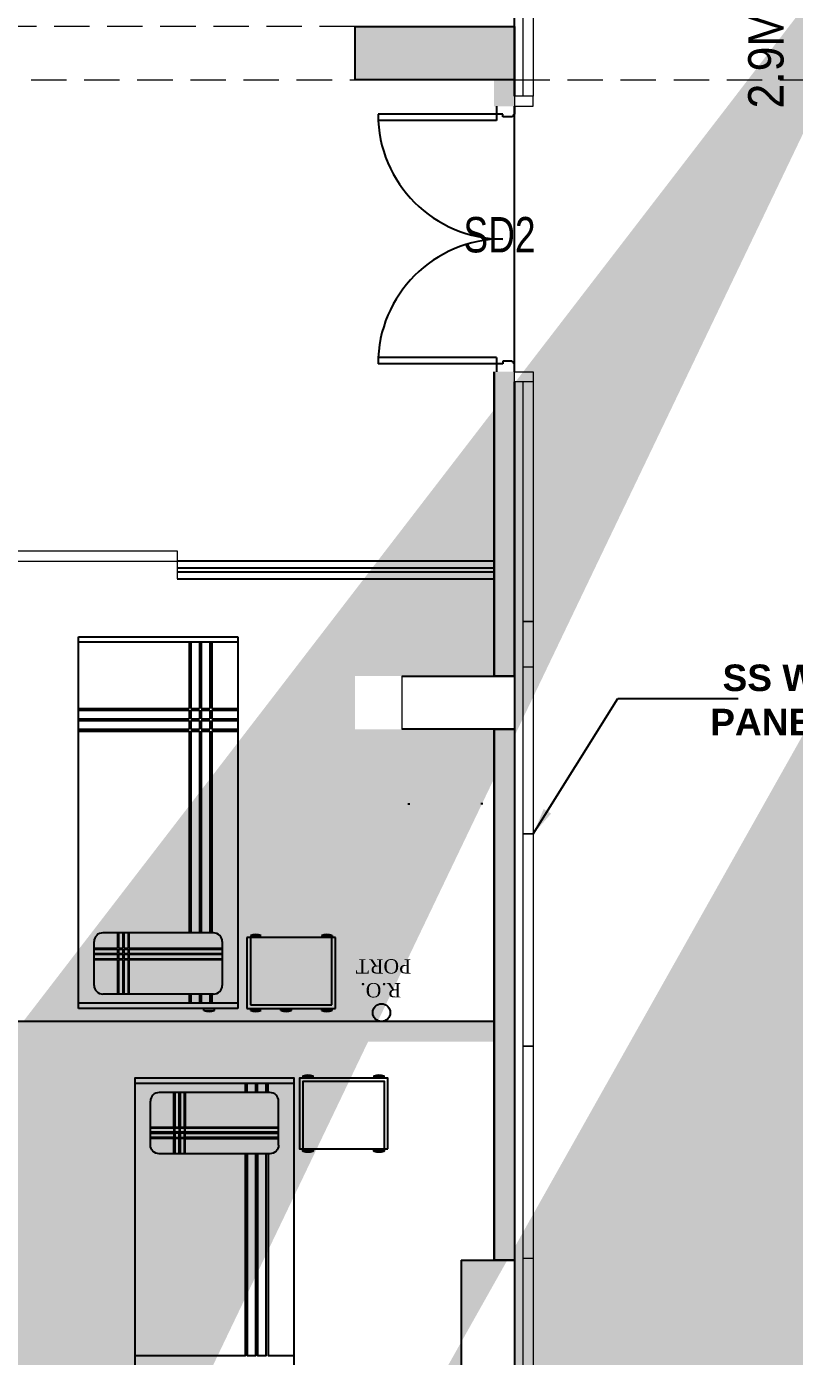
# Model space of a CAD drawing. Extents: x 11034434 to 11724204, y -4674497 to -3911811.
# Drawn here: x 11294695 to 11299033, y -4637256 to -4629742 of the extents above; entities that cross this region are included whole.
import ezdxf

# ---------------------------------------------------------------- set-up
doc = ezdxf.new("R2010")
doc.units = 0
doc.header["$MEASUREMENT"] = 0
doc.linetypes.add('HIDDEN', pattern=[0.375, 0.25, -0.125])
doc.layers.get('0').update_dxf_attribs({"color": 251, "linetype": 'CONTINUOUS'})
for name, color, linetype, lineweight in [('0.0', 251, 'CONTINUOUS', 0), ('OT TEXT', 251, 'CONTINUOUS', 5), ('WALL PANEL', 7, 'CONTINUOUS', 15)]:
    doc.layers.add(name, color=color, linetype=linetype, lineweight=lineweight)
for name, color, linetype in [('BEAM', 251, 'CONTINUOUS'), ('dim ref', 251, 'CONTINUOUS'), ('HATCH', 251, 'CONTINUOUS'), ('HS', 251, 'CONTINUOUS')]:
    doc.layers.add(name, color=color, linetype=linetype)
doc.styles.add('0_RM-NM', font='arial.ttf')
doc.styles.add('ARIAL', font='arial.ttf', dxfattribs={"width": 0.75})
doc.styles.get("Standard").update_dxf_attribs({"font": 'arial.ttf'})
doc.styles.add('style3', font='arialbd.ttf')
doc.dimstyles.new('Scale 50', dxfattribs={"dimscale": 0, "dimtxt": 150, "dimasz": 150, "dimexe": 0, "dimexo": 50, "dimgap": 0, "dimtad": 0, "dimtoh": 1, "dimdec": 0, "dimzin": 0, "dimdsep": 46, "dimtxsty": '0_RM-NM', "dimcen": 0, "dimdle": 100, "dimclrd": 204, "dimclre": 212, "dimclrt": 224, "dimadec": 0, "dimazin": 0, "dimtfac": 1, "dimtdec": 0, "dimtofl": 0, "dimtmove": 1, "dimatfit": 3, "dimfxl": 1, "dimtolj": 1, "dimtzin": 0, "dimlwe": -1, "dimarcsym": 0})

msp = doc.modelspace()

# ---------------------------------------------------------------- hatches: boundary and pattern name
at = {"layer": 'HATCH', "ltscale": 500}
h = msp.add_hatch(color=251, dxfattribs=at)
h.dxf.hatch_style = 1
h.paths.add_polyline_path([(11284390.7, -4648802), (11284690.7, -4648802), (11284690.7, -4649702), (11284390.7, -4649702)])
h.paths.add_polyline_path([(11327800.7, -4652667), (11328700.7, -4652667), (11328700.7, -4652967), (11327800.7, -4652967)])
h.paths.add_polyline_path([(11302215.7, -4658732), (11302515.7, -4658732), (11302515.7, -4659632), (11302215.7, -4659632)])
h.paths.add_polyline_path([(11324600.7, -4658732), (11325200.7, -4658732), (11325200.7, -4659032), (11324600.7, -4659032)])
h.paths.add_polyline_path([(11280960.7, -4640612), (11281710.7, -4640612), (11281710.7, -4640912), (11280960.7, -4640912)])
h.paths.add_polyline_path([(11280960.7, -4644142), (11281860.7, -4644142), (11281860.7, -4644442), (11280960.7, -4644442)])
h.paths.add_polyline_path([(11317942.4, -4658632), (11318770.7, -4658632), (11318770.7, -4658932), (11317942.4, -4658932)])
h.paths.add_polyline_path([(11294185.7, -4658032), (11294485.7, -4658032), (11294485.7, -4658932), (11294185.7, -4658932)])
h.paths.add_polyline_path([(11288015.7, -4658182), (11288315.7, -4658182), (11288315.7, -4658932), (11288015.7, -4658932)])
h.paths.add_polyline_path([(11287690.7, -4658957), (11287990.7, -4658957), (11287990.7, -4659707), (11287690.7, -4659707)])
h.paths.add_polyline_path([(11280960.7, -4629742), (11281710.7, -4629742), (11281710.7, -4630042), (11280960.7, -4630042)])
h.paths.add_polyline_path([(11327800.7, -4629742), (11328700.7, -4629742), (11328700.7, -4630042), (11327800.7, -4630042)])
h.paths.add_polyline_path([(11280860.7, -4648802), (11281160.7, -4648802), (11281160.7, -4649702), (11280860.7, -4649702)])
h.paths.add_polyline_path([(11287690.7, -4658182), (11287990.7, -4658182), (11287990.7, -4658932), (11287690.7, -4658932)])
h.paths.add_polyline_path([(11327700.7, -4616012), (11328000.7, -4616012), (11328000.7, -4615033.7), (11327700.7, -4615033.7)])
h.paths.add_polyline_path([(11280960.7, -4637012), (11281710.7, -4637012), (11281710.7, -4637312), (11280960.7, -4637312)])
h.paths.add_polyline_path([(11309415.7, -4658732), (11309715.7, -4658732), (11309715.7, -4659632), (11309415.7, -4659632)])
h.paths.add_polyline_path([(11327800.7, -4609782), (11328700.7, -4609782), (11328700.7, -4610082), (11327800.7, -4610082)])
h.paths.add_polyline_path([(11327800.7, -4626142), (11328700.7, -4626142), (11328700.7, -4626442), (11327800.7, -4626442)])
h.paths.add_polyline_path([(11280960.7, -4633412), (11281710.7, -4633412), (11281710.7, -4633712), (11280960.7, -4633712)])
h.paths.add_polyline_path([(11313015.7, -4652702), (11313315.7, -4652702), (11313315.7, -4653602), (11313015.7, -4653602)])
h.paths.add_polyline_path([(11327800.7, -4633412), (11328700.7, -4633412), (11328700.7, -4633712), (11327800.7, -4633712)])
h.paths.add_polyline_path([(11286005.7, -4619012), (11286305.7, -4619012), (11286305.7, -4619612), (11286005.7, -4619612)])
h.paths.add_polyline_path([(11280960.7, -4619012), (11281860.7, -4619012), (11281860.7, -4619312), (11280960.7, -4619312)])
h.paths.add_polyline_path([(11327800.7, -4619012), (11328600.7, -4619012), (11328600.7, -4619312), (11327800.7, -4619312)])
h.paths.add_polyline_path([(11324600.7, -4647742), (11325299.6, -4647742), (11325299.6, -4648042), (11324600.7, -4648042)])
h.paths.add_polyline_path([(11321770.7, -4658632), (11322598.9, -4658632), (11322598.9, -4658932), (11321770.7, -4658932)])
h.paths.add_polyline_path([(11327800.7, -4640612), (11328700.7, -4640612), (11328700.7, -4640912), (11327800.7, -4640912)])
h.paths.add_polyline_path([(11286005.7, -4615412), (11286305.7, -4615412), (11286305.7, -4616012), (11286005.7, -4616012)])
h.paths.add_polyline_path([(11286330.7, -4615412), (11286630.7, -4615412), (11286630.7, -4616012), (11286330.7, -4616012)])
h.paths.add_polyline_path([(11282340.7, -4615112), (11282640.7, -4615112), (11282640.7, -4616012), (11282340.7, -4616012)])
h.paths.add_polyline_path([(11327800.7, -4658632), (11328700.7, -4658632), (11328700.7, -4658932), (11327800.7, -4658932)])
h.paths.add_polyline_path([(11300450.7, -4607482), (11300750.7, -4607482), (11300750.7, -4608382), (11300450.7, -4608382)])
h.paths.add_polyline_path([(11306480.7, -4607482), (11306780.7, -4607482), (11306780.7, -4608382), (11306480.7, -4608382)])
h.paths.add_polyline_path([(11284390.7, -4658182), (11284690.7, -4658182), (11284690.7, -4658932), (11284390.7, -4658932)])
h.paths.add_polyline_path([(11286330.7, -4619012), (11286630.7, -4619012), (11286630.7, -4619612), (11286330.7, -4619612)])
h.paths.add_polyline_path([(11297150.7, -4607482), (11297450.7, -4607482), (11297450.7, -4608382), (11297150.7, -4608382)])
h.paths.add_polyline_path([(11282340.7, -4609232), (11282640.7, -4609232), (11282640.7, -4609982), (11282340.7, -4609982)])
h.paths.add_polyline_path([(11286005.7, -4622612), (11286305.7, -4622612), (11286305.7, -4623212), (11286005.7, -4623212)])
h.paths.add_polyline_path([(11286330.7, -4623212), (11286630.7, -4623212), (11286630.7, -4622612), (11286330.7, -4622612)])
h.paths.add_polyline_path([(11284390.7, -4643692), (11284690.7, -4643692), (11284690.7, -4644442), (11284390.7, -4644442)])
h.paths.add_polyline_path([(11286005.7, -4609232), (11286305.7, -4609232), (11286305.7, -4609982), (11286005.7, -4609982)])
h.paths.add_polyline_path([(11283940.7, -4658957), (11284690.7, -4658957), (11284690.7, -4659257), (11283940.7, -4659257)])
h.paths.add_polyline_path([(11313015.7, -4658732), (11313315.7, -4658732), (11313315.7, -4659632), (11313015.7, -4659632)])
h.paths.add_polyline_path([(11284390.7, -4652702), (11284690.7, -4652702), (11284690.7, -4653452), (11284390.7, -4653452)])
h.paths.add_polyline_path([(11305815.7, -4658732), (11306115.7, -4658732), (11306115.7, -4659632), (11305815.7, -4659632)])
h.paths.add_polyline_path([(11327800.7, -4622612), (11328700.7, -4622612), (11328700.7, -4622912), (11327800.7, -4622912)])
h.paths.add_polyline_path([(11280960.7, -4626142), (11281710.7, -4626142), (11281710.7, -4626442), (11280960.7, -4626442)])
h.paths.add_polyline_path([(11321770.7, -4658957), (11322370.7, -4658957), (11322370.7, -4659257), (11321770.7, -4659257)])
h.paths.add_polyline_path([(11280685.7, -4658957), (11281435.7, -4658957), (11281435.7, -4659257), (11280685.7, -4659257)])
h.paths.add_polyline_path([(11318170.7, -4658957), (11318770.7, -4658957), (11318770.7, -4659257), (11318170.7, -4659257)])
h.paths.add_polyline_path([(11281860.7, -4622612), (11280960.7, -4622612), (11280960.7, -4622912), (11281860.7, -4622912)])
h.paths.add_polyline_path([(11294185.7, -4652702), (11294485.7, -4652702), (11294485.7, -4653602), (11294185.7, -4653602)])
h.paths.add_polyline_path([(11298615.7, -4658732), (11298915.7, -4658732), (11298915.7, -4659632), (11298615.7, -4659632)])
h.paths.add_polyline_path([(11318470.7, -4652702), (11318770.7, -4652702), (11318770.7, -4653602), (11318470.7, -4653602)])
h.paths.add_polyline_path([(11327800.7, -4644142), (11328700.7, -4644142), (11328700.7, -4644442), (11327800.7, -4644442)])
h.paths.add_polyline_path([(11327800.7, -4649402), (11328778.9, -4649402), (11328778.9, -4649702), (11327800.7, -4649702)])
h.paths.add_polyline_path([(11288760.7, -4609082), (11289060.7, -4609082), (11289060.7, -4609982), (11288760.7, -4609982)])
edge = h.paths.add_edge_path()
edge.add_line((11309265.7, -4609082), (11309265.7, -4609982))
edge.add_line((11321770.7, -4649702), (11322748.9, -4649702))
edge.add_line((11287690.7, -4643692), (11287690.7, -4644442))
edge.add_line((11309565.7, -4616012), (11309565.7, -4615112))
edge.add_line((11287990.7, -4653452), (11287990.7, -4652702))
edge.add_line((11288015.7, -4652702), (11288015.7, -4653452))
h.paths.add_polyline_path([(11306480.7, -4649402), (11307380.7, -4649402), (11307380.7, -4649702), (11306480.7, -4649702)], flags=17)
h.paths.add_polyline_path([(11291120.7, -4648802), (11291420.7, -4648802), (11291420.7, -4649702), (11291120.7, -4649702)], flags=17)
h.paths.add_polyline_path([(11288015.7, -4648952), (11288315.7, -4648952), (11288315.7, -4649702), (11288015.7, -4649702)], flags=17)
h.paths.add_polyline_path([(11288015.7, -4652702), (11288315.7, -4652702), (11288315.7, -4653452), (11288015.7, -4653452)], flags=17)
h.paths.add_polyline_path([(11296472.4, -4649402), (11297450.7, -4649402), (11297450.7, -4649702), (11296472.4, -4649702)], flags=17)
h.paths.add_polyline_path([(11298276.5, -4652702), (11299254.8, -4652702), (11299254.8, -4653002), (11298276.5, -4653002)], flags=17)
h.paths.add_polyline_path([(11311840.7, -4649402), (11312740.7, -4649402), (11312740.7, -4649702), (11311840.7, -4649702)], flags=17)
h.paths.add_polyline_path([(11300450.7, -4649402), (11301428.9, -4649402), (11301428.9, -4649702), (11300450.7, -4649702)], flags=17)
h.paths.add_polyline_path([(11317870.7, -4649402), (11318770.7, -4649402), (11318770.7, -4649702), (11317870.7, -4649702)], flags=17)
h.paths.add_polyline_path([(11287690.7, -4648952), (11287990.7, -4648952), (11287990.7, -4649702), (11287690.7, -4649702)], flags=17)
h.paths.add_polyline_path([(11287690.7, -4652702), (11287990.7, -4652702), (11287990.7, -4653452), (11287690.7, -4653452)], flags=17)
h.paths.add_polyline_path([(11311840.7, -4622612), (11312740.7, -4622612), (11312740.7, -4622912), (11311840.7, -4622912)], flags=17)
h.paths.add_polyline_path([(11306480.7, -4615412), (11306780.7, -4615412), (11306780.7, -4616012), (11306480.7, -4616012)], flags=16)
h.paths.add_polyline_path([(11306480.7, -4629742), (11307380.7, -4629742), (11307380.7, -4630042), (11306480.7, -4630042)], flags=17)
h.paths.add_polyline_path([(11303250.7, -4613552), (11303850.7, -4613552), (11303850.7, -4613852), (11303250.7, -4613852)], flags=17)
h.paths.add_polyline_path([(11303250.7, -4615712), (11303850.7, -4615712), (11303850.7, -4616012), (11303250.7, -4616012)], flags=16)
h.paths.add_polyline_path([(11311840.7, -4644142), (11312740.7, -4644142), (11312740.7, -4644442), (11311840.7, -4644442)], flags=17)
h.paths.add_polyline_path([(11287690.7, -4643692), (11287990.7, -4643692), (11287990.7, -4644442), (11287690.7, -4644442)], flags=17)
h.paths.add_polyline_path([(11297450.7, -4633712), (11296550.7, -4633712), (11296550.7, -4633412), (11297450.7, -4633412)], flags=17)
h.paths.add_polyline_path([(11290520.7, -4640612), (11291420.7, -4640612), (11291420.7, -4640912), (11290520.7, -4640912)], flags=17)
h.paths.add_polyline_path([(11297150.7, -4643842), (11297450.7, -4643842), (11297450.7, -4644742), (11297150.7, -4644742)], flags=17)
h.paths.add_polyline_path([(11290520.7, -4644142), (11291420.7, -4644142), (11291420.7, -4644442), (11290520.7, -4644442)], flags=17)
h.paths.add_polyline_path([(11306480.7, -4640612), (11307380.7, -4640612), (11307380.7, -4640912), (11306480.7, -4640912)], flags=17)
h.paths.add_polyline_path([(11288015.7, -4643692), (11288315.7, -4643692), (11288315.7, -4644442), (11288015.7, -4644442)], flags=17)
h.paths.add_polyline_path([(11290520.7, -4637012), (11291420.7, -4637012), (11291420.7, -4637312), (11290520.7, -4637312)], flags=17)
h.paths.add_polyline_path([(11311840.7, -4626142), (11312740.7, -4626142), (11312740.7, -4626442), (11311840.7, -4626442)], flags=17)
h.paths.add_polyline_path([(11311840.7, -4637012), (11312740.7, -4637012), (11312740.7, -4637312), (11311840.7, -4637312)], flags=17)
h.paths.add_polyline_path([(11311840.7, -4633412), (11312740.7, -4633412), (11312740.7, -4633712), (11311840.7, -4633712)], flags=17)
h.paths.add_polyline_path([(11315340.7, -4647742), (11315940.7, -4647742), (11315940.7, -4648042), (11315340.7, -4648042)], flags=17)
h.paths.add_polyline_path([(11321770.7, -4629742), (11322670.7, -4629742), (11322670.7, -4630042), (11321770.7, -4630042)], flags=17)
h.paths.add_polyline_path([(11317870.7, -4629742), (11318770.7, -4629742), (11318770.7, -4630042), (11317870.7, -4630042)], flags=17)
h.paths.add_polyline_path([(11300450.7, -4636712), (11300750.7, -4636712), (11300750.7, -4637612), (11300450.7, -4637612)], flags=17)
h.paths.add_polyline_path([(11306480.7, -4637012), (11307380.7, -4637012), (11307380.7, -4637312), (11306480.7, -4637312)], flags=17)
h.paths.add_polyline_path([(11321770.7, -4649402), (11322748.9, -4649402), (11322748.9, -4649702), (11321770.7, -4649702)], flags=17)
h.paths.add_polyline_path([(11297150.7, -4636712), (11297450.7, -4636712), (11297450.7, -4637612), (11297150.7, -4637612)], flags=17)
h.paths.add_polyline_path([(11318470.7, -4636712), (11318770.7, -4636712), (11318770.7, -4637612), (11318470.7, -4637612)], flags=17)
h.paths.add_polyline_path([(11300450.7, -4629742), (11301350.7, -4629742), (11301350.7, -4630042), (11300450.7, -4630042)], flags=17)
h.paths.add_polyline_path([(11313568.2, -4615712), (11314468.2, -4615712), (11314468.2, -4616012), (11313568.2, -4616012)], flags=17)
h.paths.add_polyline_path([(11317870.7, -4615712), (11318770.7, -4615712), (11318770.7, -4616012), (11317870.7, -4616012)], flags=17)
h.paths.add_polyline_path([(11321770.7, -4615712), (11322670.7, -4615712), (11322670.7, -4616012), (11321770.7, -4616012)], flags=17)
h.paths.add_polyline_path([(11306480.7, -4633412), (11307380.7, -4633412), (11307380.7, -4633712), (11306480.7, -4633712)], flags=17)
h.paths.add_polyline_path([(11300450.7, -4633412), (11301350.7, -4633412), (11301350.7, -4633712), (11300450.7, -4633712)], flags=17)
h.paths.add_polyline_path([(11294020.7, -4647742), (11294620.7, -4647742), (11294620.7, -4648042), (11294020.7, -4648042)], flags=17)
h.paths.add_polyline_path([(11306480.7, -4622612), (11307380.7, -4622612), (11307380.7, -4622912), (11306480.7, -4622912)], flags=17)
h.paths.add_polyline_path([(11290520.7, -4633412), (11291420.7, -4633412), (11291420.7, -4633712), (11290520.7, -4633712)], flags=17)
h.paths.add_polyline_path([(11321770.7, -4633412), (11322670.7, -4633412), (11322670.7, -4633712), (11321770.7, -4633712)], flags=17)
h.paths.add_polyline_path([(11317870.7, -4633412), (11318770.7, -4633412), (11318770.7, -4633712), (11317870.7, -4633712)], flags=17)
h.paths.add_polyline_path([(11321770.7, -4636712), (11322070.7, -4636712), (11322070.7, -4637612), (11321770.7, -4637612)], flags=17)
h.paths.add_polyline_path([(11300450.7, -4640312), (11300750.7, -4640312), (11300750.7, -4641212), (11300450.7, -4641212)], flags=17)
h.paths.add_polyline_path([(11321770.7, -4643842), (11322070.7, -4643842), (11322070.7, -4644742), (11321770.7, -4644742)], flags=17)
h.paths.add_polyline_path([(11306480.7, -4626142), (11307380.7, -4626142), (11307380.7, -4626442), (11306480.7, -4626442)], flags=17)
h.paths.add_polyline_path([(11318470.7, -4625842), (11318770.7, -4625842), (11318770.7, -4626742), (11318470.7, -4626742)], flags=17)
h.paths.add_polyline_path([(11321770.7, -4625842), (11322070.7, -4625842), (11322070.7, -4626742), (11321770.7, -4626742)], flags=17)
h.paths.add_polyline_path([(11296550.7, -4629742), (11297450.7, -4629742), (11297450.7, -4630042), (11296550.7, -4630042)], flags=17)
h.paths.add_polyline_path([(11311645.4, -4629741.8), (11312740.7, -4629742), (11312740.7, -4630042), (11311645.4, -4630041.8)], flags=17)
h.paths.add_polyline_path([(11290520.7, -4629742), (11291420.7, -4629742), (11291420.7, -4630042), (11290520.7, -4630042)], flags=17)
h.paths.add_polyline_path([(11305476.5, -4652702), (11306454.8, -4652702), (11306454.8, -4653002), (11305476.5, -4653002)], flags=17)
h.paths.add_polyline_path([(11297150.7, -4640312), (11297450.7, -4640312), (11297450.7, -4641212), (11297150.7, -4641212)], flags=17)
h.paths.add_polyline_path([(11293005.7, -4609982), (11293305.7, -4609982), (11293305.7, -4609182), (11293005.7, -4609182)], flags=17)
h.paths.add_polyline_path([(11321770.7, -4622312), (11322070.7, -4622312), (11322070.7, -4623212), (11321770.7, -4623212)], flags=17)
h.paths.add_polyline_path([(11297150.7, -4612952), (11297450.7, -4612952), (11297450.7, -4613852), (11297150.7, -4613852)], flags=17)
h.paths.add_polyline_path([(11311840.7, -4619012), (11312740.7, -4619012), (11312740.7, -4619312), (11311840.7, -4619312)], flags=17)
h.paths.add_polyline_path([(11306480.7, -4612952), (11306780.7, -4612952), (11306780.7, -4613852), (11306480.7, -4613852)], flags=17)
h.paths.add_polyline_path([(11293005.7, -4615112), (11293305.7, -4615112), (11293305.7, -4616012), (11293005.7, -4616012)], flags=17)
h.paths.add_polyline_path([(11309265.7, -4615112), (11309565.7, -4615112), (11309565.7, -4616012), (11309265.7, -4616012)], flags=16)
h.paths.add_polyline_path([(11290520.7, -4619012), (11291420.7, -4619012), (11291420.7, -4619312), (11290520.7, -4619312)], flags=17)
h.paths.add_polyline_path([(11300450.7, -4619012), (11301095.7, -4619012), (11301095.7, -4619312), (11300450.7, -4619312)], flags=17)
h.paths.add_polyline_path([(11288760.7, -4615112), (11289060.7, -4615112), (11289060.7, -4616012), (11288760.7, -4616012)], flags=17)
h.paths.add_polyline_path([(11318470.7, -4609082), (11318770.7, -4609082), (11318770.7, -4609982), (11318470.7, -4609982)], flags=17)
h.paths.add_polyline_path([(11297150.7, -4615112), (11297450.7, -4615112), (11297450.7, -4616012), (11297150.7, -4616012)], flags=17)
h.paths.add_polyline_path([(11313868.2, -4609082), (11314168.2, -4609082), (11314168.2, -4609982), (11313868.2, -4609982)], flags=17)
h.paths.add_polyline_path([(11321770.7, -4619012), (11322670.7, -4619012), (11322670.7, -4619312), (11321770.7, -4619312)], flags=17)
h.paths.add_polyline_path([(11297150.7, -4625842), (11297450.7, -4625842), (11297450.7, -4626742), (11297150.7, -4626742)], flags=17)
h.paths.add_polyline_path([(11290520.7, -4622612), (11291420.7, -4622612), (11291420.7, -4622912), (11290520.7, -4622912)], flags=17)
h.paths.add_polyline_path([(11309265.7, -4609082), (11309565.7, -4609082), (11309565.7, -4609982), (11309265.7, -4609982)], flags=17)
h.paths.add_polyline_path([(11317870.7, -4619012), (11318770.7, -4619012), (11318770.7, -4619312), (11317870.7, -4619312)], flags=17)
h.paths.add_polyline_path([(11321770.7, -4609082), (11322070.7, -4609082), (11322070.7, -4609982), (11321770.7, -4609982)], flags=17)
h.paths.add_polyline_path([(11309076.5, -4652702), (11310054.8, -4652702), (11310054.8, -4653002), (11309076.5, -4653002)], flags=17)
h.paths.add_polyline_path([(11306480.7, -4619012), (11307380.7, -4619012), (11307380.7, -4619312), (11306480.7, -4619312)], flags=17)
h.paths.add_polyline_path([(11306480.7, -4644142), (11307380.7, -4644142), (11307380.7, -4644442), (11306480.7, -4644442)], flags=17)
h.paths.add_polyline_path([(11300450.7, -4622312), (11300750.7, -4622312), (11300750.7, -4623212), (11300450.7, -4623212)], flags=17)
h.paths.add_polyline_path([(11311840.7, -4640612), (11312740.7, -4640612), (11312740.7, -4640912), (11311840.7, -4640912)], flags=17)
h.paths.add_polyline_path([(11297150.7, -4623212), (11297450.7, -4623212), (11297450.7, -4622314.4), (11297150.7, -4622314.4)], flags=17)
h.paths.add_polyline_path([(11318470.7, -4640312), (11318770.7, -4640312), (11318770.7, -4641212), (11318470.7, -4641212)], flags=17)
h.paths.add_polyline_path([(11300450.7, -4643842), (11300750.7, -4643842), (11300750.7, -4644742), (11300450.7, -4644742)], flags=17)
h.paths.add_polyline_path([(11321770.7, -4640312), (11322070.7, -4640312), (11322070.7, -4641212), (11321770.7, -4641212)], flags=17)
h.paths.add_polyline_path([(11296472.4, -4619012), (11297450.7, -4619012), (11297450.7, -4619312), (11296472.4, -4619312)], flags=17)
h.paths.add_polyline_path([(11318470.7, -4643842), (11318770.7, -4643842), (11318770.7, -4644742), (11318470.7, -4644742)], flags=17)
h.paths.add_polyline_path([(11300450.7, -4625842), (11300750.7, -4625842), (11300750.7, -4626742), (11300450.7, -4626742)], flags=17)
h.paths.add_polyline_path([(11290520.7, -4626142), (11291420.7, -4626142), (11291420.7, -4626442), (11290520.7, -4626442)], flags=17)
h.paths.add_polyline_path([(11318470.7, -4622312), (11318770.7, -4622312), (11318770.7, -4623212), (11318470.7, -4623212)], flags=17)
h.paths.add_polyline_path([(11322070.7, -4652759.1), (11321770.7, -4652759.1), (11321770.7, -4653680.2), (11322070.7, -4653680.2)])
at = {"layer": 'HS', "lineweight": -3, "ltscale": 500}
h = msp.add_hatch(color=256, dxfattribs=at)
h.dxf.hatch_style = 1
h.paths.add_polyline_path([(11297450.7, -4630192.2), (11297450.7, -4630042), (11297335.7, -4630042), (11297335.7, -4630192.2)])
h = msp.add_hatch(color=256, dxfattribs=at)
h.dxf.hatch_style = 1
h.paths.add_polyline_path([(11297450.7, -4631692.2), (11297335.7, -4631692.2), (11297335.7, -4633412), (11297450.7, -4633412)])
h = msp.add_hatch(color=256, dxfattribs=at)
h.dxf.hatch_style = 1
h.paths.add_polyline_path([(11297335.7, -4633712), (11297450.7, -4633712), (11297450.7, -4636712), (11297335.7, -4636712)])
h = msp.add_hatch(color=256, dxfattribs=at)
h.dxf.hatch_style = 1
h.paths.add_polyline_path([(11297335.7, -4635477), (11297335.7, -4635362), (11291420.7, -4635362), (11291420.7, -4635477)])

# ---------------------------------------------------------------- linework, layer by layer
at = {"lineweight": 25, "ltscale": 500}
for p, q in [((11297450.7, -4630135.1), (11297450.7, -4626742)), ((11296550.7, -4630042), (11296550.7, -4629742)), ((11296550.7, -4629742), (11297450.7, -4629742)), ((11297450.7, -4629742), (11297450.7, -4630042)), ((11297450.7, -4630042), (11296550.7, -4630042)), ((11297450.7, -4631692.2), (11297450.7, -4630192.2)), ((11297450.7, -4633412), (11297450.7, -4631749.4)), ((11296815.6, -4633412), (11297450.7, -4633412)), ((11297450.7, -4633412), (11297450.7, -4633712)), ((11297450.7, -4633712), (11296815.6, -4633712)), ((11297150.7, -4636712), (11297450.7, -4636712)), ((11297450.7, -4636712), (11297450.7, -4637612))]:
    msp.add_line(p, q, dxfattribs=at)
at = {"lineweight": 25}
for p, q in [((11297450.7, -4630042), (11297450.7, -4630135.1)), ((11297350.7, -4630192.2), (11297350.7, -4630272.2)), ((11297450.7, -4630192.2), (11297450.7, -4630237.2)), ((11297385.7, -4630237.2), (11296680.7, -4630237.2)), ((11296680.7, -4630237.2), (11296680.7, -4630272.2)), ((11297350.7, -4630272.2), (11296680.7, -4630272.2)), ((11297385.7, -4630252.2), (11297385.7, -4630237.2)), ((11297435.7, -4630252.2), (11297385.7, -4630252.2)), ((11297435.7, -4630252.2), (11297435.7, -4630249.7)), ((11297450.7, -4630237.2), (11297448.2, -4630237.2)), ((11297350.7, -4631612.2), (11296680.7, -4631612.2)), ((11297385.7, -4631647.2), (11296680.7, -4631647.2)), ((11297350.7, -4631612.2), (11297350.7, -4631692.2)), ((11297385.7, -4631632.2), (11297385.7, -4631647.2)), ((11297435.7, -4631632.2), (11297385.7, -4631632.2)), ((11297435.7, -4631632.2), (11297435.7, -4631634.7)), ((11297450.7, -4631647.2), (11297448.2, -4631647.2)), ((11297450.7, -4631692.2), (11297450.7, -4631647.2)), ((11297335.7, -4631692.2), (11297335.7, -4633412)), ((11297450.7, -4631749.4), (11297450.7, -4633412)), ((11297335.7, -4632761.9), (11295546.3, -4632761.9)), ((11297335.7, -4632801), (11295546.3, -4632801)), ((11295546.3, -4632822.9), (11297335.7, -4632822.9)), ((11295546.3, -4632862), (11297335.7, -4632862)), ((11294988.6, -4635289.3), (11294988.6, -4633189.3)), ((11294988.6, -4633189.3), (11295888.6, -4633189.3)), ((11294988.6, -4633218.8), (11295888.6, -4633218.8)), ((11295888.6, -4633189.3), (11295888.6, -4635289.3)), ((11297335.7, -4633712), (11297335.7, -4636712)), ((11297450.7, -4633712), (11297450.7, -4636712)), ((11296848.5, -4634134.3), (11296860.7, -4634134.3)), ((11297272.8, -4634134.3), (11297260.7, -4634134.3)), ((11295751.2, -4634862.4), (11295125.9, -4634862.4)), ((11295961.3, -4634877.1), (11295961.3, -4634889.3)), ((11295961.3, -4634877.1), (11296020.3, -4634877.1)), ((11296362.3, -4634877.1), (11296362.3, -4634889.3)), ((11296362.3, -4634877.1), (11296421.4, -4634877.1)), ((11296421.4, -4634877.1), (11296421.4, -4634889.3)), ((11295076.7, -4635159), (11295076.7, -4634911.6)), ((11295800.4, -4634911.6), (11295800.4, -4635159)), ((11296440.2, -4634889.3), (11295940.2, -4634889.3)), ((11295940.2, -4634889.3), (11295940.2, -4635289.3)), ((11295959.9, -4634889.3), (11295959.9, -4635269.6)), ((11296420.5, -4635269.6), (11296420.5, -4634889.3)), ((11296440.2, -4635289.3), (11296440.2, -4634889.3)), ((11295751.2, -4635208.2), (11295125.9, -4635208.2)), ((11295888.6, -4635259.8), (11294988.6, -4635259.8)), ((11295888.6, -4635289.3), (11294988.6, -4635289.3)), ((11295697.1, -4635301.4), (11295697.1, -4635289.3)), ((11295697.1, -4635301.4), (11295756.2, -4635301.4)), ((11295756.2, -4635301.4), (11295756.2, -4635289.3)), ((11295940.2, -4635289.3), (11296440.2, -4635289.3)), ((11295959.9, -4635269.6), (11296420.5, -4635269.6)), ((11295961.3, -4635301.4), (11295961.3, -4635289.3)), ((11295961.3, -4635301.4), (11296020.3, -4635301.4)), ((11296132.3, -4635301.4), (11296132.3, -4635289.3)), ((11296132.3, -4635301.4), (11296191.4, -4635301.4)), ((11296191.4, -4635301.4), (11296191.4, -4635289.3)), ((11296362.3, -4635301.4), (11296362.3, -4635289.3)), ((11296362.3, -4635301.4), (11296421.4, -4635301.4)), ((11296421.4, -4635301.4), (11296421.4, -4635289.3)), ((11291420.7, -4635362), (11297335.7, -4635362)), ((11296206.8, -4635713), (11295306.8, -4635713)), ((11296118.7, -4636061.1), (11296118.7, -4635813.7)), ((11297150.7, -4636712), (11297150.7, -4637612))]:
    msp.add_line(p, q, dxfattribs=at)
at = {"lineweight": 25, "ltscale": 0.75}
for p, q in [((11295613, -4633218.8), (11295613, -4633594.2)), ((11295622.8, -4633218.8), (11295622.8, -4633594.2)), ((11295672, -4633218.8), (11295672, -4633594.2)), ((11295681.9, -4633218.8), (11295681.9, -4633594.2)), ((11295731.1, -4633218.8), (11295731.1, -4633594.2)), ((11295740.9, -4633218.8), (11295740.9, -4633594.2)), ((11294988.6, -4633594.2), (11295613, -4633594.2)), ((11294988.6, -4633604), (11295613, -4633604)), ((11295613, -4633604), (11295613, -4633653.2)), ((11295622.8, -4633594.2), (11295672, -4633594.2)), ((11295622.8, -4633604), (11295622.8, -4633653.2)), ((11295622.8, -4633604), (11295672, -4633604)), ((11295672, -4633604), (11295672, -4633653.2)), ((11295681.9, -4633594.2), (11295731.1, -4633594.2)), ((11295681.9, -4633604), (11295681.9, -4633653.2)), ((11295681.9, -4633604), (11295731.1, -4633604)), ((11295731.1, -4633604), (11295731.1, -4633653.2)), ((11295740.9, -4633594.2), (11295888.6, -4633594.2)), ((11295740.9, -4633604), (11295740.9, -4633653.2)), ((11295740.9, -4633604), (11295888.6, -4633604)), ((11294988.6, -4633653.2), (11295613, -4633653.2)), ((11294988.6, -4633663.1), (11295613, -4633663.1)), ((11295613, -4633663.1), (11295613, -4633712.3)), ((11295622.8, -4633653.2), (11295672, -4633653.2)), ((11295622.8, -4633663.1), (11295622.8, -4633712.3)), ((11295622.8, -4633663.1), (11295672, -4633663.1)), ((11295672, -4633663.1), (11295672, -4633712.3)), ((11295681.9, -4633653.2), (11295731.1, -4633653.2)), ((11295681.9, -4633663.1), (11295681.9, -4633712.3)), ((11295681.9, -4633663.1), (11295731.1, -4633663.1)), ((11295731.1, -4633663.1), (11295731.1, -4633712.3)), ((11295740.9, -4633653.2), (11295888.6, -4633653.2)), ((11295740.9, -4633663.1), (11295740.9, -4633712.3)), ((11295740.9, -4633663.1), (11295888.6, -4633663.1)), ((11294988.6, -4633712.3), (11295613, -4633712.3)), ((11294988.6, -4633722.1), (11295613, -4633722.1)), ((11295613, -4633722.1), (11295613, -4634862.4)), ((11295622.8, -4633712.3), (11295672, -4633712.3)), ((11295622.8, -4633722.1), (11295622.8, -4634862.4)), ((11295622.8, -4633722.1), (11295672, -4633722.1)), ((11295672, -4633722.1), (11295672, -4634862.4)), ((11295681.9, -4633712.3), (11295731.1, -4633712.3)), ((11295681.9, -4633722.1), (11295681.9, -4634862.4)), ((11295681.9, -4633722.1), (11295731.1, -4633722.1)), ((11295731.1, -4633722.1), (11295731.1, -4634862.4)), ((11295740.9, -4633712.3), (11295888.6, -4633712.3)), ((11295740.9, -4633722.1), (11295740.9, -4634862.4)), ((11295740.9, -4633722.1), (11295888.6, -4633722.1)), ((11295209.4, -4634862.4), (11295209.4, -4634949.3)), ((11295214.4, -4634862.4), (11295214.4, -4634949.3)), ((11295239, -4634862.4), (11295239, -4634949.3)), ((11295243.9, -4634862.4), (11295243.9, -4634949.3)), ((11295268.5, -4634862.4), (11295268.5, -4634949.3)), ((11295273.4, -4634862.4), (11295273.4, -4634949.3)), ((11295076.7, -4634949.3), (11295209.4, -4634949.3)), ((11295076.7, -4634954.2), (11295209.4, -4634954.2)), ((11295209.4, -4634954.2), (11295209.4, -4634978.8)), ((11295214.4, -4634949.3), (11295239, -4634949.3)), ((11295214.4, -4634954.2), (11295214.4, -4634978.8)), ((11295214.4, -4634954.2), (11295239, -4634954.2)), ((11295239, -4634954.2), (11295239, -4634978.8)), ((11295243.9, -4634949.3), (11295268.5, -4634949.3)), ((11295243.9, -4634954.2), (11295268.5, -4634954.2)), ((11295243.9, -4634954.2), (11295243.9, -4634978.8)), ((11295268.5, -4634954.2), (11295268.5, -4634978.8)), ((11295273.4, -4634949.3), (11295800.4, -4634949.3)), ((11295273.4, -4634954.2), (11295800.4, -4634954.2)), ((11295273.4, -4634954.2), (11295273.4, -4634978.8)), ((11295076.7, -4634978.8), (11295209.4, -4634978.8)), ((11295076.7, -4634983.7), (11295209.4, -4634983.7)), ((11295076.7, -4635008.3), (11295209.4, -4635008.3)), ((11295076.7, -4635013.3), (11295209.4, -4635013.3)), ((11295209.4, -4634983.7), (11295209.4, -4635008.3)), ((11295209.4, -4635013.3), (11295209.4, -4635208.2)), ((11295214.4, -4634978.8), (11295239, -4634978.8)), ((11295214.4, -4634983.7), (11295214.4, -4635008.3)), ((11295214.4, -4634983.7), (11295239, -4634983.7)), ((11295214.4, -4635008.3), (11295239, -4635008.3)), ((11295214.4, -4635013.3), (11295214.4, -4635208.2)), ((11295214.4, -4635013.3), (11295239, -4635013.3)), ((11295239, -4634983.7), (11295239, -4635008.3)), ((11295239, -4635013.3), (11295239, -4635208.2)), ((11295243.9, -4634978.8), (11295268.5, -4634978.8)), ((11295243.9, -4634983.7), (11295268.5, -4634983.7)), ((11295243.9, -4634983.7), (11295243.9, -4635008.3)), ((11295243.9, -4635008.3), (11295268.5, -4635008.3)), ((11295243.9, -4635013.3), (11295243.9, -4635208.2)), ((11295243.9, -4635013.3), (11295268.5, -4635013.3)), ((11295268.5, -4634983.7), (11295268.5, -4635008.3)), ((11295268.5, -4635013.3), (11295268.5, -4635208.2)), ((11295273.4, -4634978.8), (11295800.4, -4634978.8)), ((11295273.4, -4634983.7), (11295800.4, -4634983.7)), ((11295273.4, -4634983.7), (11295273.4, -4635008.3)), ((11295273.4, -4635008.3), (11295800.4, -4635008.3)), ((11295273.4, -4635013.3), (11295273.4, -4635208.2)), ((11295273.4, -4635013.3), (11295800.4, -4635013.3)), ((11295613, -4635208.2), (11295613, -4635259.8)), ((11295622.8, -4635208.2), (11295622.8, -4635259.8)), ((11295672, -4635208.2), (11295672, -4635259.8)), ((11295681.9, -4635208.2), (11295681.9, -4635259.8)), ((11295731.1, -4635208.2), (11295731.1, -4635259.8)), ((11295740.9, -4635208.2), (11295740.9, -4635259.8)), ((11295931.2, -4635764.5), (11295931.2, -4635713)), ((11295941, -4635764.5), (11295941, -4635713)), ((11295990.3, -4635764.5), (11295990.3, -4635713)), ((11296000.1, -4635764.5), (11296000.1, -4635713)), ((11296049.3, -4635764.5), (11296049.3, -4635713)), ((11296059.2, -4635764.5), (11296059.2, -4635713))]:
    msp.add_line(p, q, dxfattribs=at)
at = {"ltscale": 500}
msp.add_lwpolyline([(11297335.7, -4633712), (11297450.7, -4633712), (11297450.7, -4636712), (11297335.7, -4636712)], close=True, dxfattribs=at)
at = {"lineweight": 25}
for points in [[(11295306.8, -4637783.4), (11296206.8, -4637783.4), (11296206.8, -4635683.4), (11295306.8, -4635683.4)], [(11296736.5, -4636083.4), (11296736.5, -4635683.4), (11296236.5, -4635683.4), (11296236.5, -4636083.4)]]:
    msp.add_lwpolyline(points, close=True, dxfattribs=at)
for points in [[(11296314.5, -4635683.4), (11296314.5, -4635671.3), (11296255.4, -4635671.3), (11296255.4, -4635683.4)], [(11296716.8, -4636083.4), (11296716.8, -4635703.1), (11296256.2, -4635703.1), (11296256.2, -4636083.4)], [(11296715.5, -4635683.4), (11296715.5, -4635671.3), (11296656.4, -4635671.3), (11296656.4, -4635683.4)], [(11296314.5, -4636083.4), (11296314.5, -4636095.6), (11296255.4, -4636095.6), (11296255.4, -4636083.4)], [(11296715.5, -4636083.4), (11296715.5, -4636095.6), (11296656.4, -4636095.6), (11296656.4, -4636083.4)]]:
    msp.add_lwpolyline(points, dxfattribs=at)
for points in [[(11296118.7, -4635813.7, 0.414214), (11296069.5, -4635764.5), (11295444.1, -4635764.5, 0.414214), (11295394.9, -4635813.7)], [(11296118.7, -4636061.1, -0.414214), (11296069.5, -4636110.3), (11295444.1, -4636110.3, -0.414214), (11295394.9, -4636061.1), (11295394.9, -4635813.7)]]:
    msp.add_lwpolyline(points, format="xyb", dxfattribs=at)
at = {"lineweight": 25, "ltscale": 0.75}
for points in [[(11295394.9, -4635959.5), (11295527.7, -4635959.5), (11295527.7, -4635764.5)], [(11295532.6, -4635764.5), (11295532.6, -4635959.5), (11295557.2, -4635959.5), (11295557.2, -4635764.5)], [(11295562.1, -4635764.5), (11295562.1, -4635959.5), (11295586.7, -4635959.5), (11295586.7, -4635764.5)], [(11295591.7, -4635764.5), (11295591.7, -4635959.5), (11296118.7, -4635959.5)], [(11295394.9, -4635964.4), (11295527.7, -4635964.4), (11295527.7, -4635989), (11295394.9, -4635989)], [(11295394.9, -4635993.9), (11295527.7, -4635993.9), (11295527.7, -4636018.5), (11295394.9, -4636018.5)], [(11296118.7, -4635989), (11295591.7, -4635989), (11295591.7, -4635964.4), (11296118.7, -4635964.4)], [(11296118.7, -4636018.5), (11295591.7, -4636018.5), (11295591.7, -4635993.9), (11296118.7, -4635993.9)], [(11295527.7, -4636110.3), (11295527.7, -4636023.4), (11295394.9, -4636023.4)], [(11295557.2, -4636110.3), (11295557.2, -4636023.4), (11295532.6, -4636023.4), (11295532.6, -4636110.3)], [(11295586.7, -4636110.3), (11295586.7, -4636023.4), (11295562.1, -4636023.4), (11295562.1, -4636110.3)], [(11295591.7, -4636110.3), (11295591.7, -4636023.4), (11296118.7, -4636023.4)], [(11295306.8, -4637250.6), (11295931.2, -4637250.6), (11295931.2, -4636110.3)], [(11295941, -4636110.3), (11295941, -4637250.6), (11295990.3, -4637250.6), (11295990.3, -4636110.3)], [(11296000.1, -4636110.3), (11296000.1, -4637250.6), (11296049.3, -4637250.6), (11296049.3, -4636110.3)], [(11296059.2, -4636110.3), (11296059.2, -4637250.6), (11296206.8, -4637250.6)]]:
    msp.add_lwpolyline(points, dxfattribs=at)
for points in [[(11295532.6, -4635964.4), (11295557.2, -4635964.4), (11295557.2, -4635989), (11295532.6, -4635989)], [(11295532.6, -4636018.5), (11295557.2, -4636018.5), (11295557.2, -4635993.9), (11295532.6, -4635993.9)], [(11295562.1, -4635989), (11295562.1, -4635964.4), (11295586.7, -4635964.4), (11295586.7, -4635989)], [(11295586.7, -4636018.5), (11295586.7, -4635993.9), (11295562.1, -4635993.9), (11295562.1, -4636018.5)]]:
    msp.add_lwpolyline(points, close=True, dxfattribs=at)
at = {"color": 1, "ltscale": 500}
msp.add_circle((11296700.2, -4635313), 49.8, dxfattribs=at)
for centre, radius, start, end in [((11297385.7, -4630237.2), 705, 180, 270), ((11297435.7, -4630237.2), 12.5, 270, 0), ((11297385.7, -4631647.2), 705, 90, 180), ((11297435.7, -4631647.2), 12.5, 0, 90), ((11295125.9, -4634911.6), 49.2, 89.99999, 179.99999), ((11295751.2, -4634911.6), 49.2, 359.99999, 89.99999), ((11295990.8, -4634963.3), 91.1, 71.07534, 108.92463), ((11296391.8, -4634963.3), 91.1, 71.07534, 108.92463), ((11295125.9, -4635159), 49.2, 179.99999, 269.99999), ((11295751.2, -4635159), 49.2, 269.99999, 359.99999), ((11295726.7, -4635215.3), 91.1, 251.07534, 288.92463), ((11295990.8, -4635215.3), 91.1, 251.07534, 288.92463), ((11296161.8, -4635215.3), 91.1, 251.07534, 288.92463), ((11296391.8, -4635215.3), 91.1, 251.07534, 288.92463), ((11296284.9, -4635757.4), 91.1, 71.07534, 108.92463), ((11296685.9, -4635757.4), 91.1, 71.07534, 108.92463), ((11296284.9, -4636009.4), 91.1, 251.07534, 288.92463), ((11296685.9, -4636009.4), 91.1, 251.07534, 288.92463)]:
    msp.add_arc(centre, radius, start, end)
at = {"layer": '0.0', "ltscale": 500}
for p, q in [((11295546.3, -4632704.6), (11295546.3, -4632862)), ((11295546.3, -4632862), (11297335.7, -4632862)), ((11296815.6, -4633412), (11296815.6, -4633712))]:
    msp.add_line(p, q, dxfattribs=at)
for points in [[(11293046.4, -4632761.9), (11295546.3, -4632761.9)], [(11294346.3, -4632761.9), (11294346.3, -4632704.6), (11295546.3, -4632704.6)]]:
    msp.add_lwpolyline(points, dxfattribs=at)
at = {"layer": 'BEAM', "linetype": 'HIDDEN', "lineweight": 18, "ltscale": 800}
for p, q in [((11296550.7, -4629742), (11291420.7, -4629742)), ((11291420.7, -4630042), (11296550.7, -4630042)), ((11297450.7, -4630042), (11300450.7, -4630042))]:
    msp.add_line(p, q, dxfattribs=at)
at = {"layer": 'HS', "lineweight": -3, "ltscale": 500}
msp.add_lwpolyline([(11297450.7, -4631749.4), (11297450.7, -4633412), (11297335.7, -4633412), (11297335.7, -4631692.2)], dxfattribs=at)
at = {"layer": 'WALL PANEL', "color": 150, "lineweight": 15}
for points in [[(11297557.8, -4629502.5), (11297557.8, -4630135.1), (11297500.7, -4630135.1), (11297500.7, -4629502.5)], [(11297500.7, -4631692.3), (11297557.8, -4631692.3), (11297557.8, -4633102.5)], [(11297557.8, -4633102.5), (11297500.7, -4633102.5), (11297500.7, -4631749.4)], [(11297557.8, -4634302.5), (11297500.7, -4634302.5), (11297500.7, -4633102.5), (11297557.8, -4633102.5), (11297557.8, -4634302.5)], [(11297557.8, -4633362), (11297500.7, -4633362), (11297500.7, -4633102.5)], [(11297557.8, -4633102.5), (11297557.8, -4633362)], [(11297557.8, -4635502.5), (11297500.7, -4635502.5), (11297500.7, -4634302.5), (11297557.8, -4634302.5), (11297557.8, -4635502.5)], [(11297557.8, -4636702.5), (11297500.7, -4636702.5), (11297500.7, -4635502.5), (11297557.8, -4635502.5), (11297557.8, -4636702.5)], [(11297557.8, -4636702.5), (11297557.8, -4637716.7), (11297500.7, -4637716.7), (11297500.7, -4636702.5)]]:
    msp.add_lwpolyline(points, dxfattribs=at)
for points in [[(11297557.8, -4630135.1), (11297450.7, -4630135.1), (11297450.7, -4630192.2), (11297557.8, -4630192.2)], [(11297557.8, -4631749.4), (11297450.7, -4631749.4), (11297450.7, -4631692.2), (11297557.8, -4631692.2)]]:
    msp.add_lwpolyline(points, close=True, dxfattribs=at)

# ---------------------------------------------------------------- texts
at = {"lineweight": 20, "width": 0.9}
msp.add_text('2.9M W I D E C O R R I D O R', height=200, rotation=90, dxfattribs=at).set_placement((11298971.5, -4630204.4))
at = {"lineweight": 20, "style": 'ARIAL', "width": 0.75}
msp.add_text('SD2', height=200, dxfattribs=at).set_placement((11297162.9, -4631017.8))
at = {"layer": 'dim ref', "color": 5, "insert": (11299098.2, -4633346.3), "char_height": 150, "width": 1679.74, "attachment_point": 2, "style": 'style3'}
msp.add_mtext('SS WALL PANELING', dxfattribs=at)
at = {"layer": 'OT TEXT', "color": 117, "lineweight": 15, "insert": (11296711.3, -4635118.9), "char_height": 81, "width": 265.622, "attachment_point": 5, "rotation": 180}
msp.add_mtext('{\\fTimes New Roman|b0|i0|c0|p18;\\C5; R.O.\\PPORT }', dxfattribs=at)

# ---------------------------------------------------------------- leaders
at = {"layer": 'dim ref', "color": 5}
msp.add_leader([(11297557.8, -4634302.5), (11298035.3, -4633538.6), (11298714.8, -4633538.6)], dimstyle='Scale 50', override={"dimscale": 1}, dxfattribs=at)

doc.saveas('drawing.dxf')
